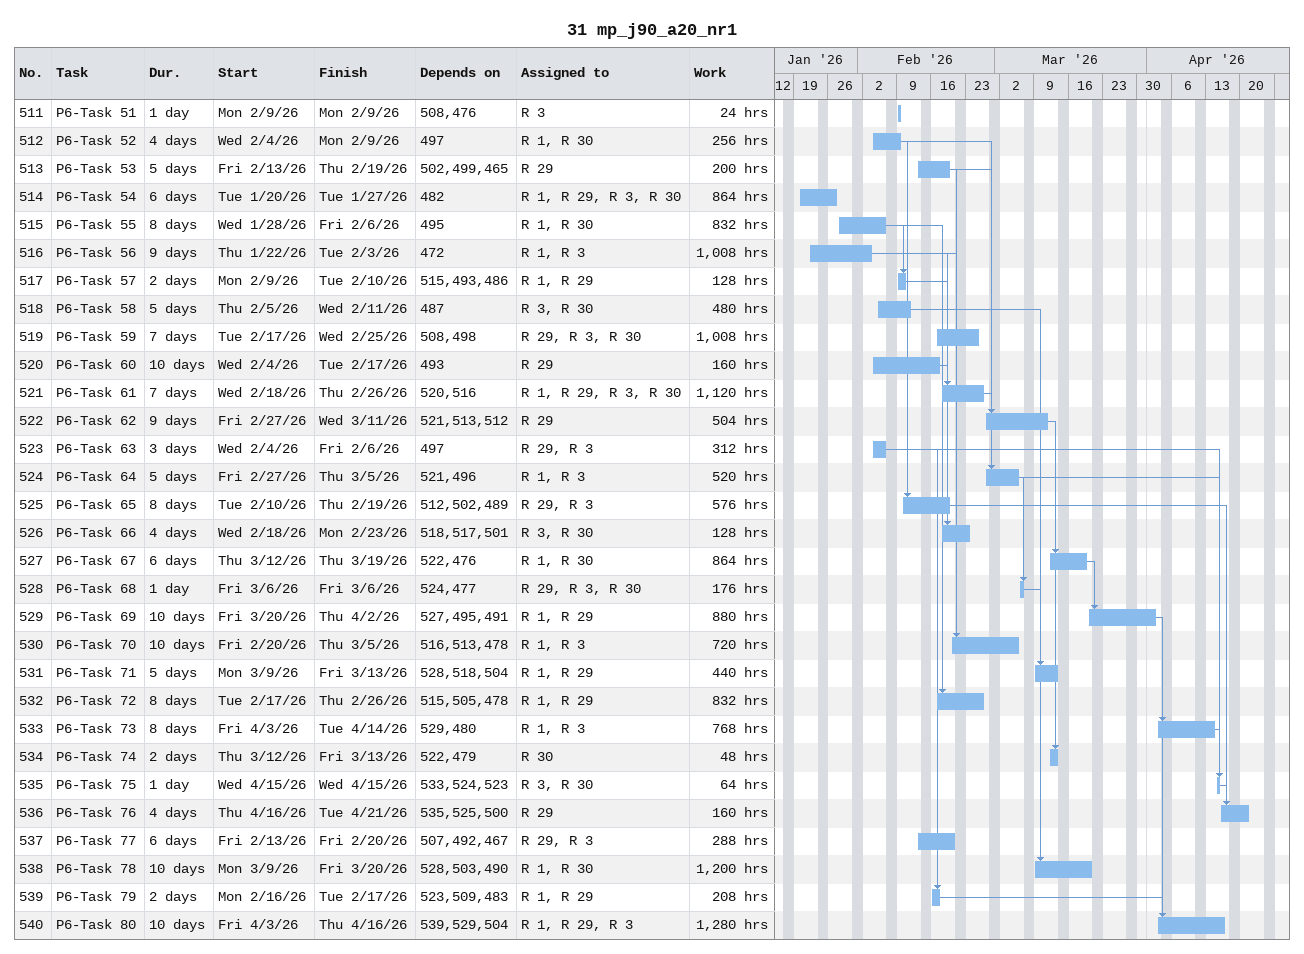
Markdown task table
31 mp_j90_a20_nr1

| ID | Task | Duration | Start | Finish | Predecessors | Resources | Work (h) |
|---|---|---|---|---|---|---|---|
| 511 | P6-Task 51 | 1d | 2026-02-09 | 2026-02-09 | 508, 476 | R 3 | 24 |
| 512 | P6-Task 52 | 4d | 2026-02-04 | 2026-02-09 | 497 | R 1, R 30 | 256 |
| 513 | P6-Task 53 | 5d | 2026-02-13 | 2026-02-19 | 502, 499, 465 | R 29 | 200 |
| 514 | P6-Task 54 | 6d | 2026-01-20 | 2026-01-27 | 482 | R 1, R 29, R 3, R 30 | 864 |
| 515 | P6-Task 55 | 8d | 2026-01-28 | 2026-02-06 | 495 | R 1, R 30 | 832 |
| 516 | P6-Task 56 | 9d | 2026-01-22 | 2026-02-03 | 472 | R 1, R 3 | 1008 |
| 517 | P6-Task 57 | 2d | 2026-02-09 | 2026-02-10 | 515, 493, 486 | R 1, R 29 | 128 |
| 518 | P6-Task 58 | 5d | 2026-02-05 | 2026-02-11 | 487 | R 3, R 30 | 480 |
| 519 | P6-Task 59 | 7d | 2026-02-17 | 2026-02-25 | 508, 498 | R 29, R 3, R 30 | 1008 |
| 520 | P6-Task 60 | 10d | 2026-02-04 | 2026-02-17 | 493 | R 29 | 160 |
| 521 | P6-Task 61 | 7d | 2026-02-18 | 2026-02-26 | 520, 516 | R 1, R 29, R 3, R 30 | 1120 |
| 522 | P6-Task 62 | 9d | 2026-02-27 | 2026-03-11 | 521, 513, 512 | R 29 | 504 |
| 523 | P6-Task 63 | 3d | 2026-02-04 | 2026-02-06 | 497 | R 29, R 3 | 312 |
| 524 | P6-Task 64 | 5d | 2026-02-27 | 2026-03-05 | 521, 496 | R 1, R 3 | 520 |
| 525 | P6-Task 65 | 8d | 2026-02-10 | 2026-02-19 | 512, 502, 489 | R 29, R 3 | 576 |
| 526 | P6-Task 66 | 4d | 2026-02-18 | 2026-02-23 | 518, 517, 501 | R 3, R 30 | 128 |
| 527 | P6-Task 67 | 6d | 2026-03-12 | 2026-03-19 | 522, 476 | R 1, R 30 | 864 |
| 528 | P6-Task 68 | 1d | 2026-03-06 | 2026-03-06 | 524, 477 | R 29, R 3, R 30 | 176 |
| 529 | P6-Task 69 | 10d | 2026-03-20 | 2026-04-02 | 527, 495, 491 | R 1, R 29 | 880 |
| 530 | P6-Task 70 | 10d | 2026-02-20 | 2026-03-05 | 516, 513, 478 | R 1, R 3 | 720 |
| 531 | P6-Task 71 | 5d | 2026-03-09 | 2026-03-13 | 528, 518, 504 | R 1, R 29 | 440 |
| 532 | P6-Task 72 | 8d | 2026-02-17 | 2026-02-26 | 515, 505, 478 | R 1, R 29 | 832 |
| 533 | P6-Task 73 | 8d | 2026-04-03 | 2026-04-14 | 529, 480 | R 1, R 3 | 768 |
| 534 | P6-Task 74 | 2d | 2026-03-12 | 2026-03-13 | 522, 479 | R 30 | 48 |
| 535 | P6-Task 75 | 1d | 2026-04-15 | 2026-04-15 | 533, 524, 523 | R 3, R 30 | 64 |
| 536 | P6-Task 76 | 4d | 2026-04-16 | 2026-04-21 | 535, 525, 500 | R 29 | 160 |
| 537 | P6-Task 77 | 6d | 2026-02-13 | 2026-02-20 | 507, 492, 467 | R 29, R 3 | 288 |
| 538 | P6-Task 78 | 10d | 2026-03-09 | 2026-03-20 | 528, 503, 490 | R 1, R 30 | 1200 |
| 539 | P6-Task 79 | 2d | 2026-02-16 | 2026-02-17 | 523, 509, 483 | R 1, R 29 | 208 |
| 540 | P6-Task 80 | 10d | 2026-04-03 | 2026-04-16 | 539, 529, 504 | R 1, R 29, R 3 | 1280 |
